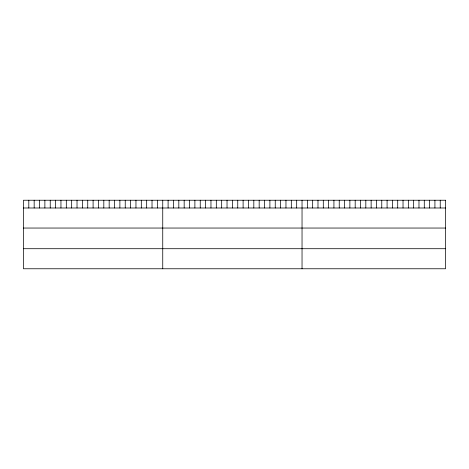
<?xml version="1.0" encoding="UTF-8"?>
<svg xmlns="http://www.w3.org/2000/svg" width="469" height="469" viewBox="0 0 469 469"><rect width="100%" height="100%" fill="white"/><g stroke="black" fill="none" stroke-linecap="round" stroke-linejoin="round"><path stroke-width="0.7" d="M23.45 207.99L445.55 207.99M23.45 228.045L445.55 228.045M23.45 248.711L445.55 248.711M440.233 200.234L440.233 207.99M434.921 200.234L434.921 207.99M429.604 200.234L429.604 207.99M424.287 200.234L424.287 207.99M418.975 200.234L418.975 207.99M413.658 200.234L413.658 207.99M408.341 200.234L408.341 207.99M403.029 200.234L403.029 207.99M397.712 200.234L397.712 207.99M392.395 200.234L392.395 207.99M387.083 200.234L387.083 207.99M381.766 200.234L381.766 207.99M376.449 200.234L376.449 207.99M371.137 200.234L371.137 207.99M365.82 200.234L365.82 207.99M360.503 200.234L360.503 207.99M355.191 200.234L355.191 207.99M349.874 200.234L349.874 207.99M344.557 200.234L344.557 207.99M339.245 200.234L339.245 207.99M333.928 200.234L333.928 207.99M328.611 200.234L328.611 207.99M323.299 200.234L323.299 207.99M317.982 200.234L317.982 207.99M312.665 200.234L312.665 207.99M307.353 200.234L307.353 207.99M302.036 200.234L302.036 268.766M296.678 200.234L296.678 207.99M291.319 200.234L291.319 207.99M285.961 200.234L285.961 207.99M280.609 200.234L280.609 207.99M275.25 200.234L275.25 207.99M269.892 200.234L269.892 207.99M264.534 200.234L264.534 207.99M259.175 200.234L259.175 207.99M253.817 200.234L253.817 207.99M248.464 200.234L248.464 207.99M243.106 200.234L243.106 207.99M237.748 200.234L237.748 207.99M232.389 200.234L232.389 207.99M227.031 200.234L227.031 207.99M221.673 200.234L221.673 207.99M216.315 200.234L216.315 207.99M210.962 200.234L210.962 207.99M205.604 200.234L205.604 207.99M200.245 200.234L200.245 207.99M194.887 200.234L194.887 207.99M189.529 200.234L189.529 207.99M184.17 200.234L184.17 207.99M178.818 200.234L178.818 207.99M173.46 200.234L173.46 207.99M168.101 200.234L168.101 207.99M162.743 200.234L162.743 268.766M157.385 200.234L157.385 207.99M152.026 200.234L152.026 207.99M146.668 200.234L146.668 207.99M141.316 200.234L141.316 207.99M135.957 200.234L135.957 207.99M130.599 200.234L130.599 207.99M125.241 200.234L125.241 207.99M119.882 200.234L119.882 207.99M114.524 200.234L114.524 207.99M109.171 200.234L109.171 207.99M103.813 200.234L103.813 207.99M98.455 200.234L98.455 207.99M93.097 200.234L93.097 207.99M87.738 200.234L87.738 207.99M82.38 200.234L82.38 207.99M77.022 200.234L77.022 207.99M71.669 200.234L71.669 207.99M66.311 200.234L66.311 207.99M60.952 200.234L60.952 207.99M55.594 200.234L55.594 207.99M50.236 200.234L50.236 207.99M44.877 200.234L44.877 207.99M39.525 200.234L39.525 207.99M34.167 200.234L34.167 207.99M28.808 200.234L28.808 207.99M445.55 200.234L23.45 200.234L23.45 268.766L445.55 268.766L445.55 200.234"/></g></svg>
